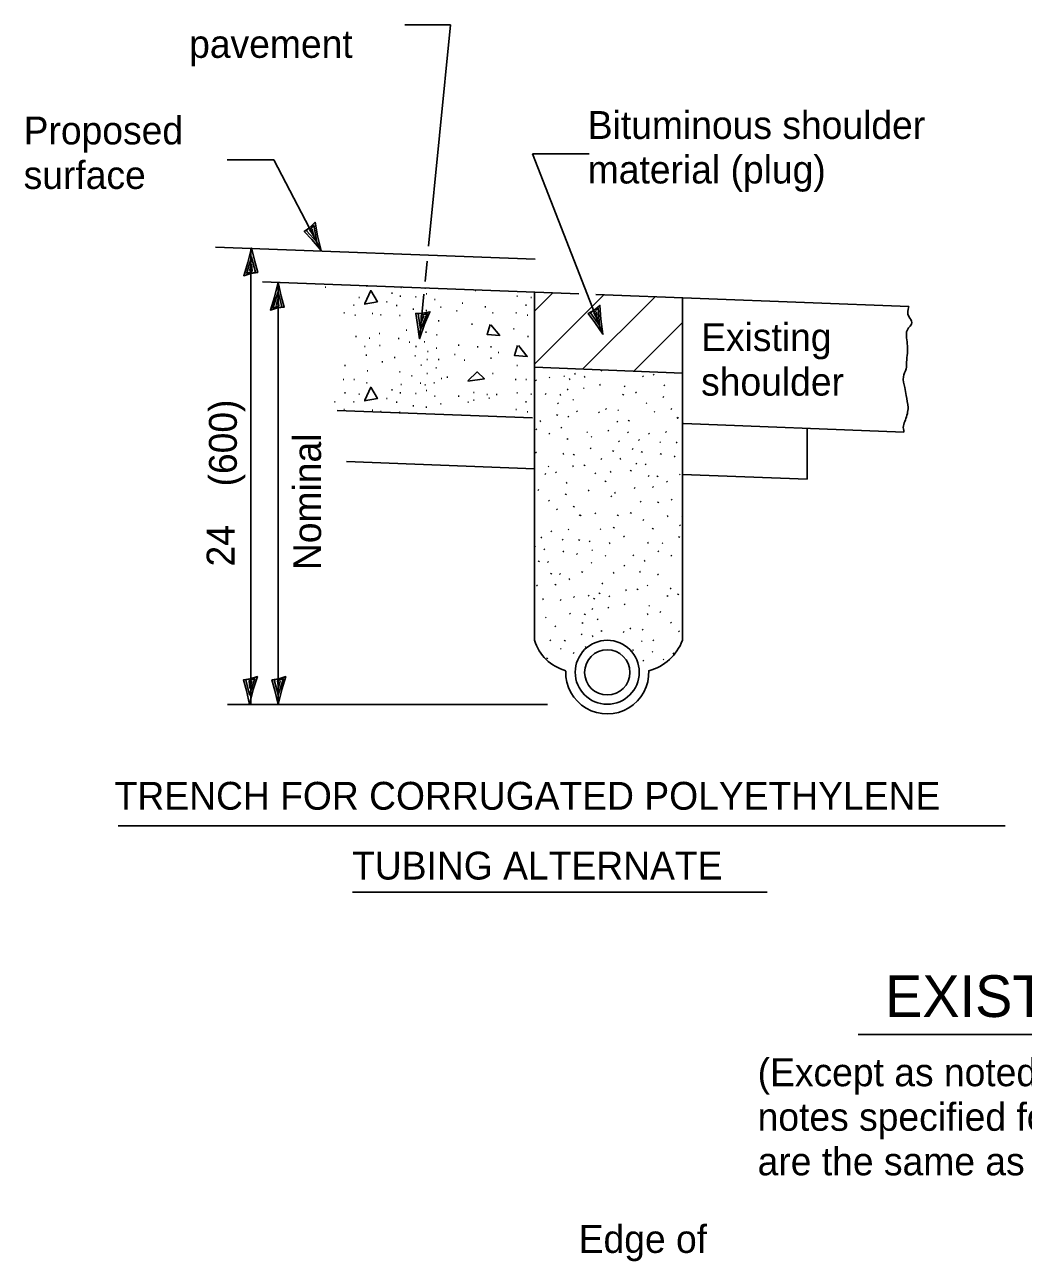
# Model space of a CAD drawing. Extents: x 600886 to 602246, y 1107 to 1547.
# Drawn here: x 601944.3 to 602030.4, y 1235.8 to 1342.4 of the extents above; entities that cross this region are included whole.
import ezdxf

# ---------------------------------------------------------------- set-up
doc = ezdxf.new("R2010")
doc.units = 0
for name, color, linetype in [('Design_EX_Roadway Dimensions', 7, 'Continuous'), ('Design_EX_Roadway Notes', 7, 'Continuous'), ('Drainage_EX_Plan and Profile Notes', 7, 'Continuous'), ('Drainage_PR_Pipe Culvert', 7, 'Continuous'), ('Sheets_General Details', 7, 'Continuous'), ('Topo_EOP', 7, 'Continuous')]:
    doc.layers.add(name, color=color, linetype=linetype)

# ---------------------------------------------------------------- blocks, each defined once
blk = doc.blocks.new('CTH')
at = {"layer": 'Drainage_EX_Plan and Profile Notes'}
blk.add_lwpolyline([(-1.836, 0.047), (-1.774, -0.444), (-0.999, -0.231), (0, 0), (-1.066, 0.262), (-2, 0.556), (-1.836, 0.047), (-1.754, -0.277), (-0.672, 0.002), (-1.855, 0.375), (-1.68, -0.044), (-1.182, 0.014), (-1.661, 0.145)], dxfattribs=at)

msp = doc.modelspace()

# ---------------------------------------------------------------- linework, layer by layer
at = {"layer": 'Design_EX_Roadway Dimensions'}
for p, q in [((601963.84, 1283.8), (601963.84, 1323.11)), ((601966.18, 1283.8), (601966.18, 1320.19)), ((601989.38, 1283.8), (601961.82, 1283.8))]:
    msp.add_line(p, q, dxfattribs=at)
for points in [[(601963.83, 1320.96), (601964.42, 1321.04), (601964.17, 1321.97), (601963.89, 1323.16), (601963.58, 1321.89), (601963.22, 1320.76), (601963.83, 1320.96), (601964.22, 1321.06), (601963.89, 1322.36), (601963.44, 1320.94), (601963.94, 1321.15), (601963.87, 1321.75), (601963.71, 1321.17)], [(601966.12, 1317.99), (601966.71, 1318.06), (601966.45, 1318.99), (601966.18, 1320.19), (601965.86, 1318.91), (601965.51, 1317.79), (601966.12, 1317.99), (601966.51, 1318.08), (601966.18, 1319.38), (601965.73, 1317.96), (601966.23, 1318.17), (601966.16, 1318.77), (601966, 1318.2)], [(601963.78, 1286.01), (601963.19, 1285.93), (601963.45, 1285), (601963.72, 1283.8), (601964.04, 1285.08), (601964.39, 1286.2), (601963.78, 1286.01), (601963.39, 1285.91), (601963.72, 1284.61), (601964.17, 1286.03), (601963.67, 1285.82), (601963.74, 1285.22), (601963.9, 1285.8)], [(601966.23, 1286.01), (601965.65, 1285.93), (601965.9, 1285), (601966.18, 1283.8), (601966.49, 1285.08), (601966.84, 1286.2), (601966.23, 1286.01), (601965.84, 1285.91), (601966.18, 1284.61), (601966.63, 1286.03), (601966.12, 1285.82), (601966.2, 1285.22), (601966.35, 1285.8)]]:
    msp.add_lwpolyline(points, dxfattribs=at)
at = {"layer": 'Design_EX_Roadway Notes'}
for p, q in [((601977.09, 1342.4), (601981.03, 1342.4)), ((601979.15, 1323.3), (601981.03, 1342.4)), ((601961.78, 1330.74), (601965.8, 1330.74)), ((601965.8, 1330.74), (601969.91, 1322.88)), ((601988.11, 1331.26), (601992.98, 1331.26)), ((601994.16, 1315.71), (601988.11, 1331.26)), ((601978.84, 1320.27), (601979.02, 1322.01)), ((601978.36, 1315.33), (601978.74, 1319.17))]:
    msp.add_line(p, q, dxfattribs=at)
for points in [[(601968.92, 1324.91), (601968.43, 1324.57), (601969.09, 1323.87), (601969.89, 1322.93), (601969.58, 1324.21), (601969.37, 1325.37), (601968.92, 1324.91), (601968.62, 1324.64), (601969.52, 1323.65), (601969.26, 1325.11), (601968.91, 1324.69), (601969.25, 1324.2), (601969.12, 1324.78)], [(601993.41, 1317.78), (601992.89, 1317.5), (601993.47, 1316.73), (601994.16, 1315.71), (601993.99, 1317.01), (601993.91, 1318.19), (601993.41, 1317.78), (601993.09, 1317.55), (601993.87, 1316.46), (601993.77, 1317.95), (601993.38, 1317.57), (601993.66, 1317.04), (601993.6, 1317.63)]]:
    msp.add_lwpolyline(points, dxfattribs=at)
at = {"layer": 'Drainage_PR_Pipe Culvert'}
for p, q in [((601973.79, 1319.87), (601973.85, 1319.87)), ((601970.23, 1319.77), (601970.3, 1319.77)), ((601973.12, 1318.89), (601973.18, 1318.89)), ((601975.96, 1319.26), (601976.03, 1319.26)), ((601976.68, 1319), (601976.75, 1319)), ((601976.76, 1319.73), (601976.82, 1319.73)), ((601978.01, 1318.93), (601978.07, 1318.93)), ((601978.83, 1319.68), (601978.89, 1319.68)), ((601978.94, 1319.21), (601979, 1319.21)), ((601979.65, 1318.72), (601979.71, 1318.72)), ((601983.16, 1319.48), (601983.22, 1319.48)), ((601986.74, 1319), (601986.8, 1319)), ((601987.95, 1318.89), (601988.01, 1318.89)), ((601988.27, 1317.71), (601989.84, 1319.28)), ((601988.27, 1313.13), (601994.25, 1319.12)), ((601992.42, 1312.7), (601998.66, 1318.95)), ((601972.67, 1318.22), (601972.74, 1318.22)), ((601975.52, 1318.5), (601975.58, 1318.5)), ((601976.36, 1318.19), (601976.43, 1318.19)), ((601977.8, 1317.88), (601977.86, 1317.88)), ((601978.92, 1317.76), (601978.99, 1317.76)), ((601980.18, 1318.04), (601980.24, 1318.04)), ((601981.54, 1317.74), (601981.61, 1317.74)), ((601982.03, 1318.39), (601982.1, 1318.39)), ((601984, 1318.07), (601984.07, 1318.07)), ((601987.5, 1318.22), (601987.57, 1318.22)), ((601971.84, 1317.55), (601971.9, 1317.55)), ((601972.8, 1317.37), (601972.86, 1317.37)), ((601974.29, 1317.49), (601974.35, 1317.49)), ((601975, 1317.38), (601975.06, 1317.38)), ((601976.63, 1317.33), (601976.69, 1317.33)), ((601978.05, 1317.09), (601978.11, 1317.09)), ((601979.98, 1316.88), (601980.05, 1316.88)), ((601982.85, 1316.59), (601982.92, 1316.59)), ((601984.66, 1317.57), (601984.72, 1317.57)), ((601986.67, 1317.55), (601986.73, 1317.55)), ((601987.63, 1317.37), (601987.69, 1317.37)), ((601996.83, 1312.53), (602001.02, 1316.72)), ((601974.89, 1315.78), (601974.95, 1315.78)), ((601977.21, 1316.05), (601977.28, 1316.05)), ((601978.88, 1315.88), (601978.95, 1315.88)), ((601979.82, 1315.66), (601979.88, 1315.66)), ((601986.46, 1316.17), (601986.52, 1316.17)), ((601972.85, 1315.52), (601972.92, 1315.52)), ((601973.62, 1314.65), (601973.69, 1314.65)), ((601974.01, 1315.38), (601974.08, 1315.38)), ((601974.92, 1314.74), (601974.98, 1314.74)), ((601976.53, 1315.35), (601976.6, 1315.35)), ((601977.46, 1315.04), (601977.53, 1315.04)), ((601978.02, 1314.65), (601978.09, 1314.65)), ((601978.76, 1315.07), (601978.83, 1315.07)), ((601979.8, 1314.5), (601979.86, 1314.5)), ((601981.7, 1314.78), (601981.77, 1314.78)), ((601983.34, 1314.62), (601983.41, 1314.62)), ((601984.49, 1314.62), (601984.56, 1314.62)), ((601987.68, 1315.52), (601987.75, 1315.52)), ((601973.75, 1313.9), (601973.81, 1313.9)), ((601976.18, 1313.7), (601976.25, 1313.7)), ((601977.97, 1313.86), (601978.03, 1313.86)), ((601978.98, 1313.54), (601979.04, 1313.54)), ((601979.05, 1314.23), (601979.11, 1314.23)), ((601979.98, 1313.54), (601980.05, 1313.54)), ((601981.38, 1313.97), (601981.44, 1313.97)), ((601982.2, 1313.47), (601982.26, 1313.47)), ((601984.49, 1313.64), (601984.56, 1313.64)), ((601985.15, 1314.13), (601985.21, 1314.13)), ((601971.91, 1313.01), (601971.97, 1313.01)), ((601973.86, 1312.56), (601973.92, 1312.56)), ((601975.12, 1313.32), (601975.19, 1313.32)), ((601976.63, 1312.48), (601976.7, 1312.48)), ((601978.47, 1313.04), (601978.53, 1313.04)), ((601978.98, 1312.33), (601979.04, 1312.33)), ((601979.76, 1312.81), (601979.82, 1312.81)), ((601984.66, 1312.32), (601984.72, 1312.32)), ((601986.74, 1313.01), (601986.8, 1313.01)), ((601991.72, 1312.26), (601991.8, 1312.33)), ((601994.01, 1312.54), (601994.09, 1312.62)), ((601971.78, 1311.81), (601971.84, 1311.81)), ((601972.7, 1311.81), (601972.77, 1311.81)), ((601973.79, 1311.53), (601973.85, 1311.53)), ((601976.76, 1311.39), (601976.82, 1311.39)), ((601977.67, 1312.12), (601977.74, 1312.12)), ((601978.43, 1311.5), (601978.49, 1311.5)), ((601978.83, 1311.34), (601978.89, 1311.34)), ((601979.59, 1311.53), (601979.66, 1311.53)), ((601980.22, 1311.89), (601980.28, 1311.89)), ((601980.72, 1312), (601980.79, 1312)), ((601986.61, 1311.81), (601986.68, 1311.81)), ((601987.53, 1311.81), (601987.59, 1311.81)), ((601988.37, 1311.7), (601988.45, 1311.77)), ((601989.53, 1311.94), (601989.6, 1312.02)), ((601990.8, 1312.06), (601990.87, 1312.14)), ((601991.27, 1311.8), (601991.34, 1311.88)), ((601992.56, 1312.01), (601992.64, 1312.08)), ((601993.88, 1311.31), (601993.96, 1311.38)), ((601996, 1311.19), (601996.08, 1311.27)), ((601997.58, 1312.04), (601997.65, 1312.12)), ((601998.5, 1312.18), (601998.58, 1312.26)), ((601999.42, 1311.26), (601999.49, 1311.34)), ((601971.91, 1310.66), (601971.97, 1310.66)), ((601973.12, 1310.55), (601973.18, 1310.55)), ((601975.96, 1310.92), (601976.03, 1310.92)), ((601976.68, 1310.66), (601976.75, 1310.66)), ((601978.01, 1310.59), (601978.07, 1310.59)), ((601978.94, 1310.87), (601979, 1310.87)), ((601979.65, 1310.38), (601979.71, 1310.38)), ((601981.7, 1310.36), (601981.77, 1310.36)), ((601983.02, 1310.68), (601983.08, 1310.68)), ((601984.17, 1310.52), (601984.23, 1310.52)), ((601984.33, 1310.19), (601984.39, 1310.19)), ((601984.98, 1310.52), (601985.05, 1310.52)), ((601986.74, 1310.66), (601986.8, 1310.66)), ((601987.95, 1310.55), (601988.01, 1310.55)), ((601989.19, 1310.52), (601989.27, 1310.59)), ((601990.46, 1310.45), (601990.54, 1310.53)), ((601991.1, 1310.91), (601991.18, 1310.99)), ((601992.48, 1311.02), (601992.56, 1311.09)), ((601995.88, 1310.46), (601995.95, 1310.54)), ((601996.97, 1310.65), (601997.05, 1310.73)), ((601999.34, 1310.27), (601999.42, 1310.35)), ((601971.03, 1309.88), (601971.09, 1309.88)), ((601971.84, 1309.21), (601971.9, 1309.21)), ((601972.67, 1309.88), (601972.74, 1309.88)), ((601974.29, 1309.16), (601974.35, 1309.16)), ((601975.52, 1310.16), (601975.58, 1310.16)), ((601976.36, 1309.85), (601976.43, 1309.85)), ((601977.8, 1309.55), (601977.86, 1309.55)), ((601978.92, 1309.42), (601978.99, 1309.42)), ((601980.18, 1309.7), (601980.24, 1309.7)), ((601982.53, 1309.86), (601982.59, 1309.86)), ((601983.02, 1310.03), (601983.08, 1310.03)), ((601986.67, 1309.21), (601986.73, 1309.21)), ((601987.5, 1309.88), (601987.57, 1309.88)), ((601990.26, 1309.71), (601990.34, 1309.79)), ((601991.57, 1310.02), (601991.64, 1310.1)), ((601994.39, 1309.22), (601994.47, 1309.3)), ((601995.44, 1309.13), (601995.52, 1309.2)), ((601997.89, 1309.74), (601997.96, 1309.81)), ((602000.03, 1309.22), (602000.1, 1309.3)), ((601975, 1309.04), (601975.06, 1309.04)), ((601976.63, 1308.99), (601976.69, 1308.99)), ((601987.63, 1309.03), (601987.69, 1309.03)), ((601988.74, 1308.18), (601988.81, 1308.26)), ((601990.19, 1308.72), (601990.26, 1308.79)), ((601991.14, 1308.56), (601991.22, 1308.64)), ((601991.9, 1309.02), (601991.97, 1309.1)), ((601993.8, 1308.93), (601993.88, 1309.01)), ((601995.37, 1308.13), (601995.45, 1308.21)), ((601996.36, 1308.21), (601996.44, 1308.29)), ((601998.57, 1308.98), (601998.65, 1309.06)), ((602000.54, 1308.47), (602000.62, 1308.54)), ((602000.6, 1308.46), (602000.68, 1308.54)), ((601988.39, 1307.47), (601988.47, 1307.55)), ((601989.5, 1307.11), (601989.58, 1307.19)), ((601990.54, 1307.62), (601990.62, 1307.7)), ((601992.77, 1307.24), (601992.85, 1307.31)), ((601994.6, 1307.36), (601994.67, 1307.44)), ((601996.29, 1307.22), (601996.36, 1307.29)), ((601998.09, 1307.1), (601998.17, 1307.18)), ((601999.57, 1307.25), (601999.65, 1307.33)), ((601991.08, 1306.63), (601991.15, 1306.71)), ((601993.15, 1306.83), (601993.22, 1306.9)), ((601995.51, 1306.45), (601995.59, 1306.52)), ((601997.24, 1306.56), (601997.32, 1306.63)), ((601999.06, 1306.37), (601999.14, 1306.45)), ((602000.48, 1306.34), (602000.56, 1306.42)), ((601988.35, 1305.48), (601988.43, 1305.55)), ((601990.71, 1305.36), (601990.79, 1305.43)), ((601991.62, 1305.3), (601991.7, 1305.38)), ((601993.07, 1305.84), (601993.15, 1305.91)), ((601993.99, 1304.92), (601994.06, 1305)), ((601995.01, 1305.6), (601995.09, 1305.68)), ((601995.62, 1304.94), (601995.7, 1305.01)), ((601996.7, 1305.78), (601996.78, 1305.86)), ((601997.48, 1305.53), (601997.56, 1305.6)), ((601999.12, 1305.34), (601999.2, 1305.42)), ((602000.3, 1305.13), (602000.38, 1305.21)), ((601989.44, 1304.27), (601989.52, 1304.34)), ((601990.09, 1303.77), (601990.17, 1303.85)), ((601991.54, 1304.31), (601991.62, 1304.38)), ((601992.54, 1304.38), (601992.61, 1304.46)), ((601994.8, 1303.81), (601994.88, 1303.89)), ((601996.53, 1303.9), (601996.6, 1303.98)), ((601997.01, 1304.51), (601997.09, 1304.59)), ((601997.8, 1304.45), (601997.88, 1304.53)), ((601989.17, 1303.63), (601989.24, 1303.71)), ((601991.01, 1302.86), (601991.08, 1302.93)), ((601993.47, 1303.69), (601993.55, 1303.77)), ((601994.35, 1303), (601994.42, 1303.07)), ((601998.07, 1303.45), (601998.15, 1303.53)), ((601998.83, 1303.42), (601998.91, 1303.5)), ((601999.65, 1302.97), (601999.72, 1303.04)), ((602000.76, 1303.59), (602000.83, 1303.66)), ((601988.56, 1302.25), (601988.64, 1302.32)), ((601990.93, 1301.87), (601991.01, 1301.94)), ((601992.89, 1302.21), (601992.97, 1302.28)), ((601994.86, 1301.69), (601994.94, 1301.77)), ((601995.17, 1302), (601995.24, 1302.07)), ((601996.86, 1302.42), (601996.94, 1302.5)), ((601998.45, 1302.5), (601998.53, 1302.58)), ((601989.48, 1301.33), (601989.56, 1301.41)), ((601990.17, 1300.57), (601990.24, 1300.65)), ((601991.62, 1300.81), (601991.7, 1300.89)), ((601997.38, 1301.24), (601997.45, 1301.32)), ((601998.89, 1301.18), (601998.97, 1301.25)), ((602000.04, 1301.42), (602000.12, 1301.5)), ((601992.14, 1300.06), (601992.21, 1300.13)), ((601992.2, 1300.06), (601992.27, 1300.13)), ((601993.47, 1300.24), (601993.55, 1300.32)), ((601995.41, 1300.06), (601995.48, 1300.13)), ((601996.53, 1300.27), (601996.6, 1300.35)), ((601997.62, 1299.66), (601997.7, 1299.74)), ((601999.71, 1300), (601999.79, 1300.07)), ((602000.98, 1299.93), (602001.02, 1299.97)), ((601989.68, 1298.69), (601989.76, 1298.77)), ((601991.17, 1298.85), (601991.24, 1298.92)), ((601993.92, 1298.88), (601994, 1298.95)), ((601995.08, 1299), (601995.15, 1299.07)), ((601998.44, 1298.91), (601998.51, 1298.98)), ((602000.78, 1299.19), (602000.86, 1299.27)), ((601988.3, 1297.37), (601988.37, 1297.45)), ((601988.83, 1298.15), (601988.91, 1298.22)), ((601990.65, 1297.97), (601990.73, 1298.04)), ((601992.08, 1297.94), (601992.15, 1298.01)), ((601992.98, 1297.82), (601993.06, 1297.89)), ((601994.71, 1297.66), (601994.79, 1297.74)), ((601995.95, 1298.24), (601996.03, 1298.31)), ((601998.01, 1297.69), (601998.09, 1297.77)), ((601999.26, 1297.66), (601999.33, 1297.74)), ((602000.71, 1298.2), (602000.78, 1298.28)), ((601989.08, 1297.12), (601989.15, 1297.2)), ((601990.71, 1296.94), (601990.79, 1297.01)), ((601991.89, 1296.72), (601991.97, 1296.8)), ((601993.2, 1297.06), (601993.27, 1297.13)), ((601994.35, 1296.57), (601994.42, 1296.65)), ((601996.74, 1296.6), (601996.82, 1296.68)), ((601998.91, 1296.95), (601998.99, 1297.03)), ((602000.02, 1296.59), (602000.1, 1296.67)), ((601988.61, 1296.1), (601988.68, 1296.18)), ((601989.39, 1296.04), (601989.47, 1296.12)), ((601993.14, 1295.97), (601993.21, 1296.04)), ((601995.98, 1295.72), (601996.06, 1295.8)), ((601997.33, 1295.2), (601997.41, 1295.27)), ((601997.73, 1296.14), (601997.8, 1296.21)), ((601989.67, 1295.04), (601989.74, 1295.12)), ((601990.42, 1295.01), (601990.5, 1295.09)), ((601991.24, 1294.56), (601991.32, 1294.63)), ((601992.35, 1295.18), (601992.42, 1295.26)), ((601994.07, 1294.18), (601994.15, 1294.26)), ((601995.06, 1295.11), (601995.14, 1295.18)), ((601998.87, 1294.96), (601998.95, 1295.03)), ((601988.45, 1294.01), (601988.53, 1294.09)), ((601990.05, 1294.09), (601990.12, 1294.17)), ((601992.91, 1293.13), (601992.98, 1293.21)), ((601993.83, 1293.33), (601993.91, 1293.41)), ((601994.67, 1293.08), (601994.75, 1293.16)), ((601996.12, 1293.62), (601996.2, 1293.69)), ((601997.12, 1293.69), (601997.19, 1293.77)), ((601997.97, 1294.02), (601998.05, 1294.09)), ((601999.69, 1293.11), (601999.76, 1293.19)), ((601999.96, 1293.75), (602000.04, 1293.83)), ((602000.61, 1293.25), (602000.69, 1293.33)), ((601988.97, 1292.83), (601989.05, 1292.91)), ((601990.48, 1292.77), (601990.56, 1292.85)), ((601991.64, 1293.01), (601991.71, 1293.09)), ((601993.38, 1292.88), (601993.45, 1292.95)), ((601994.6, 1292.09), (601994.67, 1292.17)), ((601995.99, 1292.38), (601996.07, 1292.46)), ((601998.11, 1292.27), (601998.19, 1292.34)), ((601989.21, 1291.26), (601989.29, 1291.33)), ((601991.3, 1291.59), (601991.38, 1291.67)), ((601992.57, 1291.53), (601992.65, 1291.61)), ((601993.21, 1291.98), (601993.29, 1292.06)), ((601993.68, 1291.09), (601993.75, 1291.17)), ((601997.99, 1291.54), (601998.07, 1291.61)), ((601999.08, 1291.73), (601999.16, 1291.8)), ((601990.03, 1290.5), (601990.11, 1290.57)), ((601992.38, 1290.78), (601992.45, 1290.86)), ((601994.01, 1290.09), (601994.08, 1290.17)), ((601995.91, 1290.01), (601995.99, 1290.08)), ((601996.5, 1290.3), (601996.58, 1290.37)), ((601997.56, 1290.2), (601997.63, 1290.28)), ((602000, 1290.81), (602000.08, 1290.89)), ((602000.69, 1290.05), (602000.76, 1290.13)), ((601989.6, 1289.29), (601989.68, 1289.36)), ((601990.85, 1289.26), (601990.92, 1289.33)), ((601992.3, 1289.79), (601992.38, 1289.87)), ((601993.25, 1289.64), (601993.33, 1289.71)), ((601997.48, 1289.21), (601997.56, 1289.28)), ((601998.47, 1289.28), (601998.55, 1289.36)), ((601989.32, 1287.73), (601989.4, 1287.81)), ((601990.5, 1288.55), (601990.58, 1288.62)), ((601991.61, 1288.18), (601991.69, 1288.26)), ((601992.65, 1288.7), (601992.73, 1288.77)), ((601996.71, 1288.44), (601996.79, 1288.51)), ((601998.4, 1288.29), (601998.47, 1288.37)), ((602000.2, 1288.17), (602000.28, 1288.25)), ((601997.62, 1287.52), (601997.7, 1287.6)), ((601999.35, 1287.63), (601999.43, 1287.71))]:
    msp.add_line(p, q, dxfattribs=at)
for points in [[(601973.64, 1318.36), (601974.16, 1319.48), (601974.74, 1318.51), (601973.58, 1318.31)], [(601984.52, 1316.53), (601985.28, 1315.61), (601984.18, 1315.69), (601984.45, 1316.55)], [(601986.88, 1314.73), (601987.65, 1313.8), (601986.54, 1313.88), (601986.82, 1314.74)], [(601982.54, 1311.69), (601983.32, 1312.47), (601983.96, 1311.87), (601982.52, 1311.66)], [(601973.64, 1310.02), (601974.16, 1311.14), (601974.74, 1310.17), (601973.58, 1309.97)]]:
    msp.add_lwpolyline(points, dxfattribs=at)
for centre, radius in [((601994.54, 1286.57), 2.76), ((601994.54, 1286.56), 1.95)]:
    msp.add_circle(centre, radius, dxfattribs=at)
for centre, radius, start, end in [((601992.01, 1290.47), 3.91, 196.9591, 254.5449), ((601997.04, 1290.8), 4.24, 284.7956, 339.6966), ((601994.54, 1286.56), 3.58, 178.2164, 2.5119)]:
    msp.add_arc(centre, radius, start, end, dxfattribs=at)
at = {"layer": 'Sheets_General Details'}
for p, q in [((601952.4, 1273.34), (602028.83, 1273.34)), ((601972.58, 1267.6), (602008.33, 1267.6)), ((602016.15, 1255.34), (602085.93, 1255.34))]:
    msp.add_line(p, q, dxfattribs=at)
at = {"layer": 'Topo_EOP'}
for p, q in [((601960.79, 1323.23), (601988.33, 1322.18)), ((601964.84, 1320.24), (601992.09, 1319.2)), ((601988.27, 1289.33), (601988.27, 1319.34)), ((601993.56, 1319.14), (602020.53, 1318.11)), ((602001.02, 1289.33), (602001.02, 1318.86)), ((601988.27, 1312.86), (602001.02, 1312.37)), ((601971.28, 1309.15), (601988.1, 1308.51)), ((602001.11, 1308.01), (602020.11, 1307.28)), ((602011.76, 1303.21), (602011.76, 1307.6)), ((601972.08, 1304.73), (601988.27, 1304.11)), ((602001.02, 1303.62), (602011.76, 1303.21))]:
    msp.add_line(p, q, dxfattribs=at)
msp.add_spline([(602020.53, 1318.11), (602020.52, 1317.24), (602020.8, 1316.72), (602020.4, 1316.09), (602020.34, 1315.41), (602020.4, 1314.72), (602020.4, 1314.09), (602020.34, 1313.3), (602020.29, 1312.72), (602020.06, 1312.04), (602020.17, 1311.12), (602020.29, 1310.44), (602020.46, 1309.41), (602020.23, 1308.33), (602020.06, 1307.81), (602020.11, 1307.28)], degree=3, dxfattribs=at)

# ---------------------------------------------------------------- block references
at = {"layer": 'Design_EX_Roadway Notes', "xscale": 1.2000000000000002, "yscale": 1.1999999999999997, "rotation": -95.63840658535179}
msp.add_blockref('CTH', (601978.36, 1315.33), dxfattribs=at)

# ---------------------------------------------------------------- texts
at = {"layer": 'Design_EX_Roadway Dimensions'}
for s, p in [('(600)', (601962.62, 1302.59)), ('Nominal', (601969.88, 1295.38)), ('24', (601962.42, 1295.69))]:
    msp.add_text(s, height=2.4, rotation=90, dxfattribs=at).set_placement(p)
at = {"layer": 'Design_EX_Roadway Notes'}
for s, p in [('pavement', (601958.51, 1339.54)), ('Bituminous shoulder', (601992.86, 1332.55)), ('Proposed', (601944.25, 1332.08)), ('surface', (601944.25, 1328.24)), ('material (plug)', (601992.86, 1328.71)), ('Existing', (602002.63, 1314.26)), ('shoulder', (602002.63, 1310.42)), ('(Except as noted or shown, dimensions nd', (602007.5, 1250.88)), ('notes specified for Existing Construction', (602007.5, 1247.04)), ('are the same as those of New Construction)', (602007.5, 1243.2)), ('Edge of', (601992.08, 1236.51))]:
    msp.add_text(s, height=2.4, dxfattribs=at).set_placement(p)
at = {"layer": 'Sheets_General Details'}
for s, height, p in [('TRENCH FOR CORRUGATED POLYETHYLENE', 2.4, (601952.09, 1274.72)), ('TUBING ALTERNATE', 2.4, (601972.55, 1268.7)), ('EXISTING CONSTRUCTION', 3.6, (602018.48, 1256.85))]:
    msp.add_text(s, height=height, dxfattribs=at).set_placement(p)

doc.saveas('drawing.dxf')
